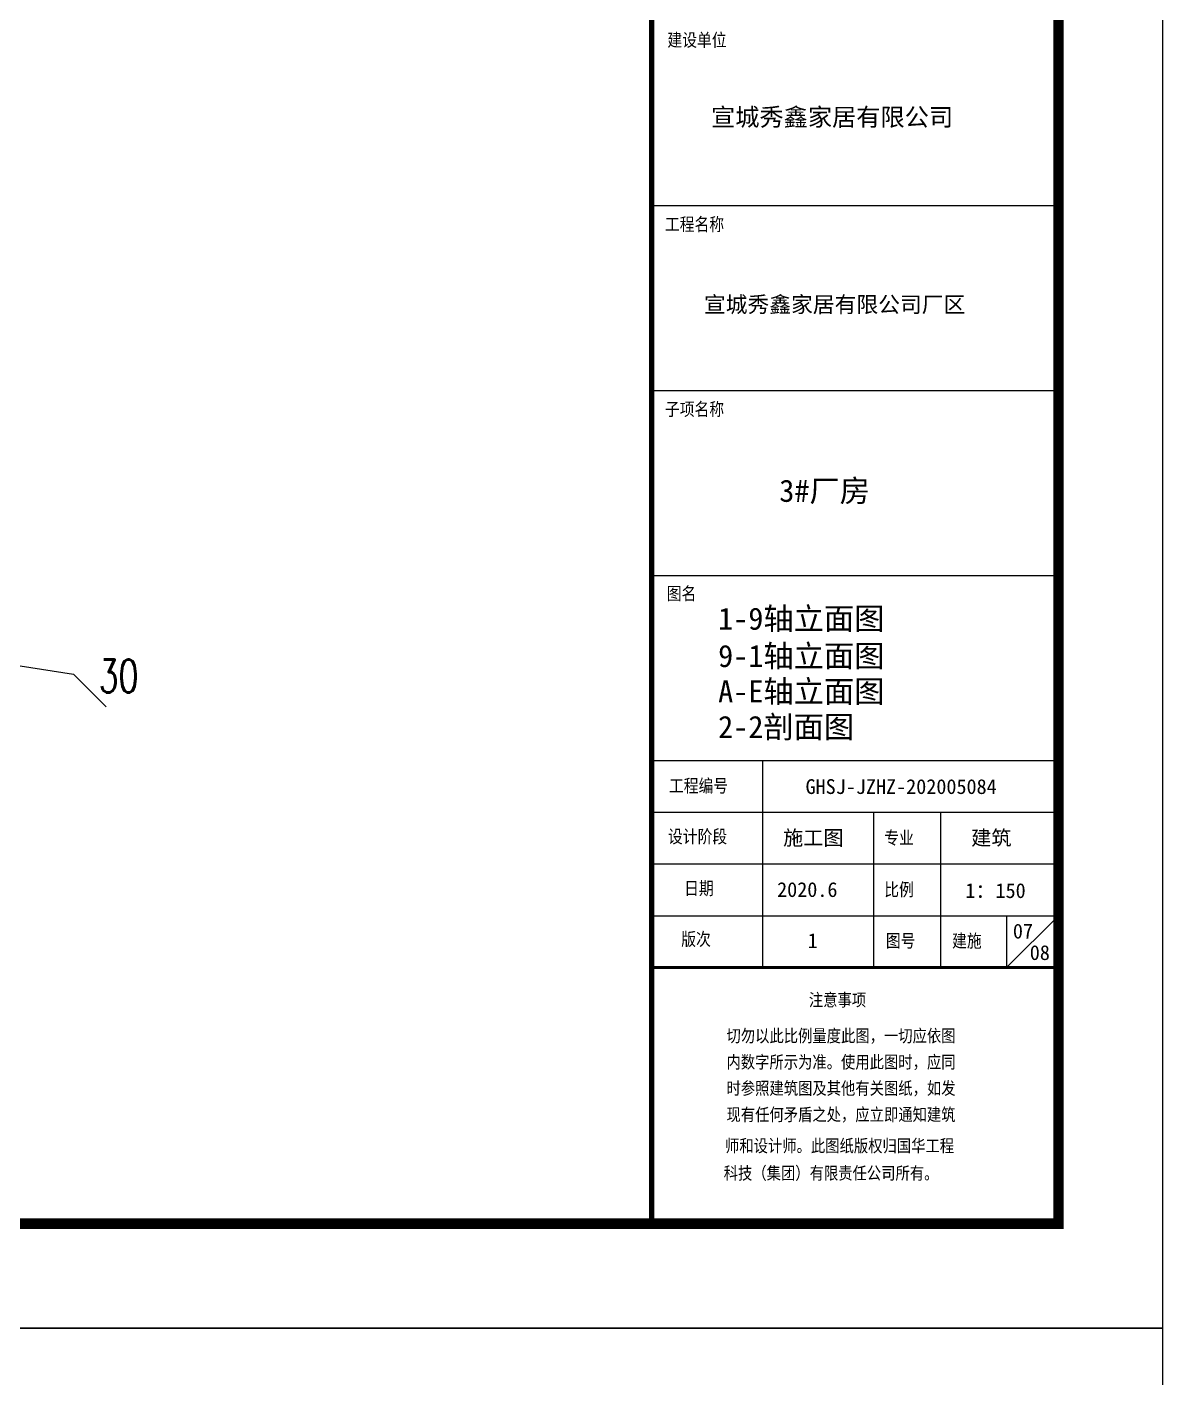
# Model space of a CAD drawing. Extents: x -21908402 to 2165534, y 88493 to 5079726.
# Drawn here: x 2045240 to 2061534, y 150780 to 170153 of the extents above; entities that cross this region are included whole.
import ezdxf

# ---------------------------------------------------------------- set-up
doc = ezdxf.new("R2010")
doc.units = 0
doc.header["$LTSCALE"] = 1000
for name, color, linetype in [('1', 140, 'Continuous'), ('PP-PM-TK', 7, 'Continuous'), ('PUB_TEXT', 7, 'Continuous'), ('PUB_TITLE', 4, 'Continuous'), ('彩板', 134, 'Continuous'), ('文字', 153, 'Continuous')]:
    doc.layers.add(name, color=color, linetype=linetype)
doc.styles.add('-黑体', font='simhei.ttf', dxfattribs={"width": 0.8})
doc.styles.add('TQ', font='txt.shx', dxfattribs={"width": 0.8, "bigfont": 'hztxt.shx'})
doc.styles.add('TSSD_Dimension', font='txt.shx', dxfattribs={"width": 0.7, "bigfont": 'hztxt.shx'})

# ---------------------------------------------------------------- blocks, each defined once
blk = doc.blocks.new('tk')
at = {"layer": '1'}
for p, q in [((1742537, 356592), (1748371, 356592)), ((1742537, 353940), (1748371, 353940)), ((1742537, 351288), (1748371, 351288))]:
    blk.add_line(p, q, dxfattribs=at)
at = {"layer": '1', "color": 4}
for p, q in [((1742537, 348637), (1748371, 348637)), ((1744128, 348637), (1744128, 345667)), ((1742537, 347894), (1748371, 347894)), ((1745719, 347894), (1745719, 345667)), ((1746678, 347894), (1746678, 345667)), ((1742537, 347152), (1748371, 347152)), ((1742537, 346409), (1748371, 346409)), ((1747628, 346409), (1747628, 345667)), ((1748371, 346409), (1747628, 345667))]:
    blk.add_line(p, q, dxfattribs=at)
at = {"layer": '1', "color": 4, "const_width": 42.4}
blk.add_lwpolyline([(1742537, 345667), (1748371, 345667)], dxfattribs=at)
at = {"layer": 'PP-PM-TK', "color": 4, "const_width": 74.2}
blk.add_lwpolyline([(1742537, 401993), (1742537, 341993)], dxfattribs=at)
at = {"layer": 'PUB_TEXT', "color": 2, "style": 'TQ'}
for s, height, p in [('建设单位', 212.1, (1742763, 358854)), ('工程名称', 212.1, (1742727, 356211)), ('子项名称', 212.1, (1742727, 353559)), ('图名', 212.1, (1742753, 350915)), ('工程编号', 212.1, (1742785, 348159)), ('设计阶段', 212.1, (1742771, 347431)), ('专业', 212.1, (1745873, 347413)), ('日期', 212.1, (1743002, 346688)), ('比例', 212.1, (1745873, 346671)), ('版次', 212.1, (1742961, 345960)), ('图号', 212.1, (1745896, 345936)), ('建施', 212.1, (1746846, 345935)), ('注意事项', 205.3, (1744792, 345092)), ('切勿以此比例量度此图，一切应依图', 205.34, (1743610, 344577)), ('内数字所示为准。使用此图时，应同', 205.34, (1743610, 344201)), ('时参照建筑图及其他有关图纸，如发', 205.34, (1743610, 343825)), ('现有任何矛盾之处，应立即通知建筑', 205.34, (1743610, 343448)), ('师和设计师。此图纸版权归国华工程', 205.34, (1743589, 343000)), ('科技（集团）有限责任公司所有。', 205.34, (1743570, 342608))]:
    blk.add_text(s, height=height, dxfattribs=at).set_placement(p)
at = {"layer": 'PUB_TITLE', "color": 255, "style": '-黑体'}
for s, height, p in [('宣城秀鑫家居有限公司', 254.6, (1743388, 357735)), ('宣城秀鑫家居有限公司厂区', 229.1, (1743286, 355060)), ('3#厂房', 318.2, (1744367, 352344)), ('GHSJ-JZHZ-202005084', 212.13, (1744744, 348155)), ('施工图', 212.1, (1744422, 347420)), ('建筑', 212.1, (1747119, 347420)), ('2020.6', 212.1, (1744336, 346678)), ('1：150', 212.1, (1747035, 346663)), ('1', 212, (1744775, 345945)), ('08', 212.1, (1747960, 345774))]:
    blk.add_text(s, height=height, dxfattribs=at).set_placement(p)
blk = doc.blocks.new('FGH')
at = {"layer": '彩板', "color": 151}
for points in [[(1300363, -2289987), (1301282, -2289989), (1301285, -2290564), (1301285, -2290564), (1301285, -2291817), (1303126, -2292103), (1303438, -2292415)], [(1300363, -2289987), (1300363, -2290206)]]:
    blk.add_lwpolyline(points, dxfattribs=at)
at = {"layer": '文字', "style": 'TSSD_Dimension', "width": 0.7}
for s, p in [('110', (1300671, -2289885, 5)), ('30', (1299991, -2290208, 5)), ('280', (1301406, -2291000, 5)), ('30', (1303367, -2292278, 5)), ('200', (1301855, -2292401, 5))]:
    blk.add_text(s, height=315, dxfattribs=at).set_placement(p)

msp = doc.modelspace()

# ---------------------------------------------------------------- linework, layer by layer
at = {"layer": 'PUB_TITLE'}
for points in [[(1972434, 151493), (2061534, 151493), (2061534, 214493), (1972434, 214493)], [(1972434, 88493), (2061534, 88493), (2061534, 151493), (1972434, 151493)]]:
    msp.add_lwpolyline(points, close=True, dxfattribs=at)
at = {"layer": 'PUB_TITLE', "const_width": 150}
msp.add_lwpolyline([(1976184, 152993), (2060034, 152993), (2060034, 212993), (1976184, 212993)], close=True, dxfattribs=at)

# ---------------------------------------------------------------- block references
msp.add_blockref('tk', (311663, -189000))
at = {"xscale": 1.5, "yscale": 1.5, "zscale": 1.5}
msp.add_blockref('FGH', (91219, 3599027, 0), dxfattribs=at)

# ---------------------------------------------------------------- texts
at = {"layer": 'PUB_TITLE', "color": 255, "style": '-黑体'}
for s, height, p in [('1-9轴立面图', 318.2, (2055153, 161510)), ('9-1轴立面图', 318.2, (2055153, 160975)), ('A-E轴立面图', 318.2, (2055153, 160467)), ('2-2剖面图', 318.2, (2055153, 159957)), ('07', 212.1, (2059381, 157082))]:
    msp.add_text(s, height=height, dxfattribs=at).set_placement(p)

doc.saveas('drawing.dxf')
